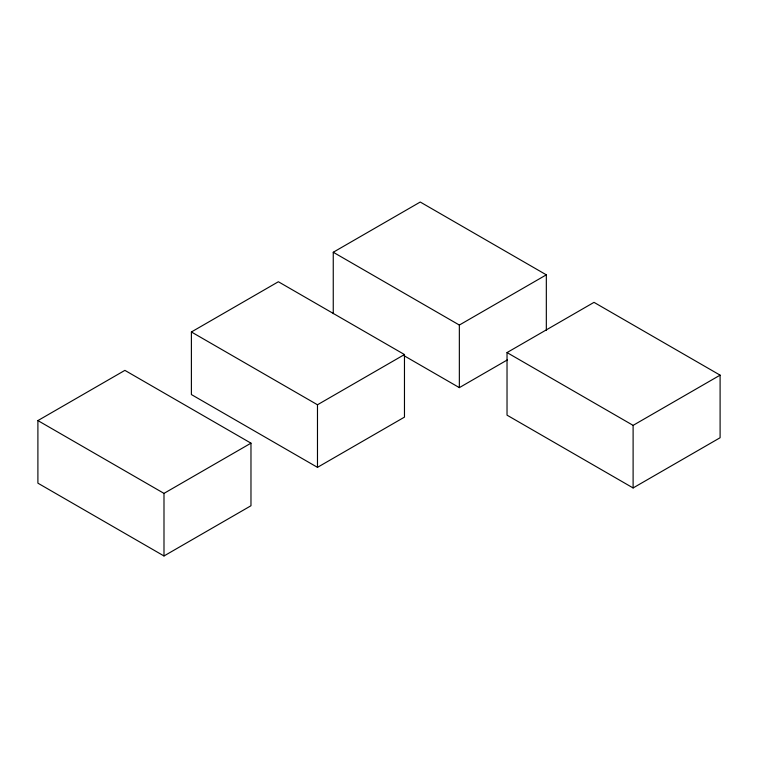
<?xml version="1.0" encoding="UTF-8"?>
<svg xmlns="http://www.w3.org/2000/svg" width="758" height="758" viewBox="0 0 758 758"><rect width="100%" height="100%" fill="white"/><g stroke="black" fill="none" stroke-linecap="round" stroke-linejoin="round"><path stroke-width="1.14" d="M37.9 420.586L124.89 370.368L250.974 443.165L250.974 505.747L163.993 555.965L37.9 483.168L37.9 420.586L163.993 493.382L250.974 443.165M191.395 331.976L278.375 281.749L404.469 354.545L404.469 417.127L317.479 467.354L191.395 394.558L191.395 331.976L317.479 404.772L404.469 354.545M333.255 313.651L333.255 252.253L420.245 202.035L546.329 274.832L546.329 330.327M333.255 252.253L459.348 325.049L546.329 274.832M507.026 352.574L594.007 302.357L720.1 375.153L720.1 437.736L633.11 487.953L507.026 415.157L507.026 352.574L633.11 425.371L720.1 375.153M403.995 355.673L459.348 387.632L507.443 359.861M633.11 425.371L633.11 487.953M459.348 325.049L459.348 387.632M317.479 404.772L317.479 467.354M163.993 493.382L163.993 555.965"/></g></svg>
